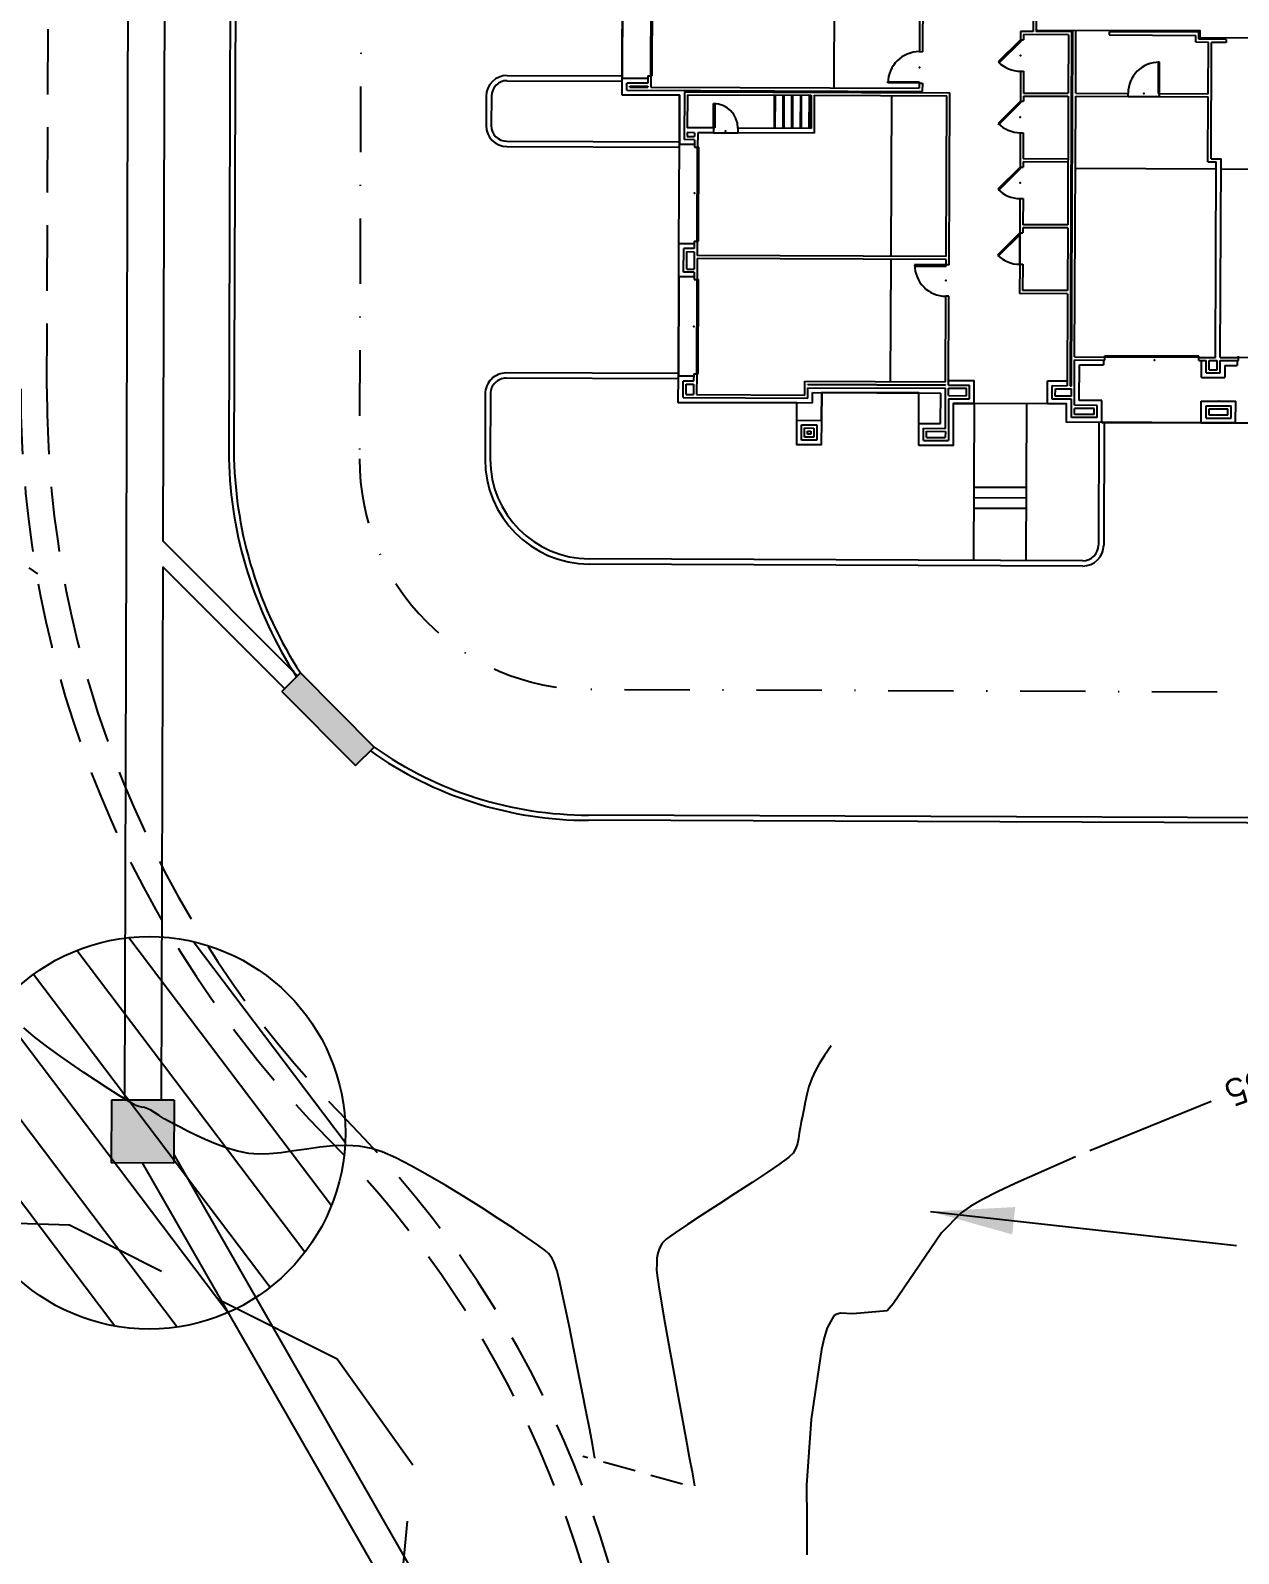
# Model space of a CAD drawing. Header units: feet. Extents: x 26064 to 27719, y 16802 to 28989.
# Drawn here: x 27101 to 27216.4, y 16940 to 17085.6 of the extents above; entities that cross this region are included whole.
import ezdxf

# ---------------------------------------------------------------- set-up
doc = ezdxf.new("R2010")
doc.units = ezdxf.units.FT
doc.header["$LTSCALE"] = 50
doc.header["$MEASUREMENT"] = 0
doc.header["$PDSIZE"] = -0.5
for name, pattern in [('CENTERPL', [0.25, 0.125, -0.0625, 0, -0.0625]), ('HIDDEN', [0.375, 0.25, -0.125]), ('HIDDEN2', [0.1875, 0.125, -0.0625]), ('HIDN25', [0.0938, 0.0625, -0.0313])]:
    doc.linetypes.add(name, pattern=pattern)
for name, color, linetype in [('BUILDING-INTERIOR', 251, 'Continuous'), ('BUILDINGS', 5, 'Continuous'), ('CL-ROADS', 9, 'CENTERPL'), ('CONT-MJR', 160, 'HIDDEN'), ('CONT-MNR', 55, 'HIDN25'), ('CURB-B', 4, 'Continuous'), ('CURB-F', 32, 'Continuous'), ('DEMO-STORM SEWER', 13, 'HIDDEN2'), ('INLET PROTECTION', 1, 'HIDDEN'), ('INLET-HATCH', 9, 'Continuous'), ('INLETS-PRIVATE', 6, 'Continuous'), ('SD-OUTER', 6, 'Continuous'), ('SD-OUTER-PRIVATE', 6, 'Continuous'), ('SD-STRUCTURE', 6, 'Continuous'), ('SIDEWALK', 9, 'Continuous'), ('STEPS', 7, 'Continuous')]:
    doc.layers.add(name, color=color, linetype=linetype)
doc.styles.add('l60', font='simplex', dxfattribs={"height": 2.4})
doc.styles.add('ls80', font='simplex', dxfattribs={"oblique": 15, "height": 4})
doc.dimstyles.new('dim', dxfattribs={"dimtxt": 0.18, "dimasz": 0.16, "dimexe": 0.0625, "dimexo": 0.0625, "dimgap": 0.03, "dimtad": 3, "dimdec": 4, "dimzin": 0, "dimdsep": 46, "dimtxsty": 'ls80', "dimcen": 0.09, "dimclrd": 256, "dimclre": 256, "dimclrt": 256, "dimaunit": 1, "dimadec": 4, "dimazin": 0, "dimtfac": 1, "dimtdec": 4, "dimtofl": 0, "dimtmove": 2, "dimatfit": 3, "dimfxl": 0, "dimtolj": 1, "dimtzin": 0, "dimlwd": -1, "dimlwe": -1, "dimarcsym": 0})

msp = doc.modelspace()

# ---------------------------------------------------------------- hatches: boundary and pattern name
at = {"layer": 'INLET PROTECTION', "linetype": 'Continuous'}
h = msp.add_hatch(dxfattribs=at)
h.set_pattern_fill('ANSI31', scale=37.499998, angle=262.0889784, style=0)
h.set_pattern_definition([(307.088978, (51223.2837, -6284.492), (3.7392183, 2.82681806), [])])
edge = h.paths.add_edge_path()
edge.add_arc((27112.29541, 16980.23397), 18.75, 0, 360)

# ---------------------------------------------------------------- linework, layer by layer
at = {"layer": 'BUILDING-INTERIOR', "color": 7, "ltscale": 12}
for p, q in [((27196.8465, 17100.71329), (27196.78516, 17085.46921)), ((27197.13805, 17100.71212), (27197.07671, 17085.46804)), ((27186.23275, 17092.17588), (27186.19805, 17083.55423)), ((27177.77384, 17091.25194), (27177.72892, 17080.08961)), ((27185.93734, 17091.21909), (27185.9065, 17083.5554)), ((27157.52835, 17090.50037), (27157.49014, 17081.00406)), ((27160.24008, 17081.24291), (27160.27627, 17090.23942)), ((27160.36503, 17081.24241), (27160.40123, 17090.23892)), ((27195.57729, 17085.47407), (27195.57411, 17084.68273)), ((27196.78516, 17085.46921), (27195.57729, 17085.47407)), ((27195.86767, 17085.18135), (27195.86566, 17084.68155)), ((27200.15767, 17085.16408), (27195.86767, 17085.18135)), ((27200.4504, 17085.45446), (27197.07671, 17085.46804)), ((27200.15767, 17085.16408), (27200.13522, 17079.58293)), ((27200.4504, 17085.45446), (27200.31431, 17051.63427)), ((27200.43926, 17051.63376), (27200.57586, 17085.57891)), ((27200.84327, 17079.58008), (27200.86741, 17085.57774)), ((27204.03234, 17085.44005), (27204.03117, 17085.14849)), ((27204.03117, 17085.14849), (27212.31963, 17085.11514)), ((27212.61235, 17085.40552), (27204.03234, 17085.44005)), ((27212.31694, 17084.44873), (27212.31963, 17085.11514)), ((27212.60967, 17084.73911), (27212.61235, 17085.40552)), ((27185.9065, 17083.5554), (27186.19805, 17083.55423)), ((27195.57411, 17084.68273), (27193.44508, 17082.57076)), ((27193.53308, 17082.48205), (27195.66211, 17084.59402)), ((27195.57411, 17084.68273), (27195.86566, 17084.68155)), ((27195.66211, 17084.59402), (27195.57411, 17084.68273)), ((27213.52479, 17084.44387), (27212.31694, 17084.44873)), ((27215.23365, 17084.72855), (27212.60967, 17084.73911)), ((27213.50501, 17079.52913), (27213.52479, 17084.44387)), ((27213.77159, 17073.32204), (27213.81634, 17084.4427)), ((27215.23248, 17084.437), (27213.81634, 17084.4427)), ((27215.23365, 17084.72855), (27215.23248, 17084.437)), ((27193.44508, 17082.57076), (27193.53308, 17082.48205)), ((27208.72728, 17082.54724), (27208.71522, 17079.54841)), ((27208.85223, 17082.54674), (27208.72728, 17082.54724)), ((27208.84017, 17079.5479), (27208.85223, 17082.54674)), ((27157.48377, 17079.42135), (27157.49013, 17081.00406)), ((27159.94751, 17080.99417), (27157.49013, 17081.00406)), ((27157.94376, 17079.87766), (27157.94645, 17080.54406)), ((27159.94567, 17080.53601), (27157.94645, 17080.54406)), ((27159.94852, 17081.24409), (27159.94567, 17080.53601)), ((27159.94852, 17081.24409), (27160.24008, 17081.24291)), ((27160.24008, 17081.24291), (27160.23572, 17080.16)), ((27160.24008, 17081.24291), (27160.36503, 17081.24241)), ((27182.8956, 17080.56863), (27182.8961, 17080.69358)), ((27185.89443, 17080.55656), (27182.8956, 17080.56863)), ((27182.8961, 17080.69358), (27185.89494, 17080.68151)), ((27185.89443, 17080.55656), (27185.89242, 17080.05676)), ((27185.89494, 17080.68151), (27185.89443, 17080.55656)), ((27185.89443, 17080.55656), (27186.18599, 17080.55539)), ((27186.18599, 17080.55539), (27186.1828, 17079.76403)), ((27195.56204, 17081.68389), (27195.55047, 17078.81001)), ((27195.56204, 17081.68389), (27195.85359, 17081.68272)), ((27195.85359, 17081.68272), (27195.84521, 17079.60019)), ((27157.48377, 17079.42135), (27162.98163, 17079.39923)), ((27157.94376, 17079.87766), (27186.1828, 17079.76403)), ((27158.23649, 17080.16804), (27158.23683, 17080.25133)), ((27158.23649, 17080.16804), (27159.94416, 17080.16117)), ((27158.23683, 17080.25133), (27159.9445, 17080.24446)), ((27159.9445, 17080.24446), (27159.94416, 17080.16117)), ((27160.23572, 17080.16), (27185.89242, 17080.05676)), ((27162.98163, 17079.39923), (27162.96269, 17074.69272)), ((27163.44113, 17079.73059), (27163.42269, 17075.14903)), ((27163.44113, 17079.73059), (27188.80628, 17079.62852)), ((27163.73151, 17079.43786), (27163.71877, 17076.27242)), ((27163.73151, 17079.43786), (27175.56025, 17079.39026)), ((27172.04887, 17076.2389), (27172.06161, 17079.40434)), ((27172.88188, 17076.23555), (27172.89462, 17079.40099)), ((27173.71489, 17076.2322), (27173.72763, 17079.39763)), ((27174.5479, 17076.22884), (27174.56064, 17079.39428)), ((27175.38091, 17076.22549), (27175.39365, 17079.39093)), ((27175.56025, 17079.39026), (27175.54751, 17076.22482)), ((27175.85181, 17079.38909), (27175.83723, 17075.76549)), ((27175.85181, 17079.38909), (27188.51356, 17079.33814)), ((27183.22394, 17079.35943), (27183.16209, 17063.99039)), ((27188.45171, 17063.9691), (27188.51356, 17079.33814)), ((27188.74008, 17063.17657), (27188.80628, 17079.62852)), ((27195.84404, 17079.30864), (27195.84203, 17078.80883)), ((27195.84404, 17079.30864), (27200.13404, 17079.29138)), ((27195.84521, 17079.60019), (27200.13522, 17079.58293)), ((27200.13404, 17079.29138), (27200.0846, 17067.00448)), ((27200.74187, 17054.38153), (27200.8421, 17079.28853)), ((27200.8421, 17079.28853), (27205.84016, 17079.26842)), ((27200.84327, 17079.58008), (27205.84133, 17079.55997)), ((27205.84016, 17079.26842), (27205.84133, 17079.55997)), ((27205.84016, 17079.26842), (27208.83899, 17079.25635)), ((27208.71522, 17079.54841), (27208.84017, 17079.5479)), ((27208.83899, 17079.25635), (27208.84017, 17079.5479)), ((27208.83899, 17079.25635), (27213.50384, 17079.23758)), ((27208.84017, 17079.5479), (27213.50501, 17079.52913)), ((27213.47886, 17073.03166), (27213.50384, 17079.23758)), ((27166.2178, 17076.26236), (27166.22719, 17078.59479)), ((27166.22719, 17078.59479), (27166.35214, 17078.59429)), ((27166.35214, 17078.59429), (27166.34275, 17076.26186)), ((27195.55047, 17078.81001), (27193.42144, 17076.69804)), ((27193.50944, 17076.60933), (27195.63847, 17078.7213)), ((27195.55047, 17078.81001), (27195.84203, 17078.80883)), ((27195.63847, 17078.7213), (27195.55047, 17078.81001)), ((27166.2178, 17076.26236), (27163.71877, 17076.27242)), ((27166.2178, 17076.26236), (27166.21596, 17075.80421)), ((27166.34275, 17076.26186), (27166.2178, 17076.26236)), ((27168.55023, 17076.25298), (27168.54839, 17075.79482)), ((27175.54751, 17076.22482), (27168.55023, 17076.25298)), ((27193.42144, 17076.69804), (27193.50944, 17076.60933)), ((27164.4223, 17075.14501), (27163.42269, 17075.14903)), ((27163.71693, 17075.81427), (27163.71542, 17075.43941)), ((27163.71542, 17075.43941), (27164.42347, 17075.43656)), ((27164.42498, 17075.81142), (27163.71693, 17075.81427)), ((27164.4223, 17075.14501), (27164.41945, 17074.43695)), ((27164.42498, 17075.81142), (27164.42347, 17075.43656)), ((27164.71654, 17075.81024), (27164.71101, 17074.43578)), ((27166.21596, 17075.80421), (27164.71654, 17075.81024)), ((27166.21596, 17075.80421), (27168.54839, 17075.79482)), ((27175.83723, 17075.76549), (27168.54839, 17075.79482)), ((27195.53841, 17075.81117), (27195.52517, 17072.52078)), ((27195.53841, 17075.81117), (27195.82996, 17075.81)), ((27195.82996, 17075.81), (27195.8199, 17073.31097)), ((27162.92448, 17065.19641), (27162.96269, 17074.69272)), ((27164.42046, 17074.68685), (27162.96269, 17074.69272)), ((27164.41945, 17074.43695), (27164.71101, 17074.43578)), ((27164.67481, 17065.43927), (27164.71101, 17074.43578)), ((27164.71101, 17074.43578), (27164.83596, 17074.43527)), ((27164.79976, 17065.43877), (27164.83596, 17074.43527)), ((27200.10991, 17073.2937), (27195.8199, 17073.31097)), ((27213.77159, 17073.32204), (27214.72955, 17073.31818)), ((27214.65313, 17054.32555), (27214.72955, 17073.31818)), ((27195.52517, 17072.52078), (27193.39614, 17070.40882)), ((27193.48414, 17070.32011), (27195.61317, 17072.43207)), ((27195.52517, 17072.52078), (27195.81672, 17072.51961)), ((27195.61317, 17072.43207), (27195.52517, 17072.52078)), ((27195.81873, 17073.01941), (27195.81672, 17072.51961)), ((27200.10873, 17073.00215), (27195.81873, 17073.01941)), ((27214.26737, 17072.32042), (27200.81428, 17072.37455)), ((27213.47886, 17073.03166), (27214.27022, 17073.02847)), ((27214.19497, 17054.3274), (27214.27022, 17073.02847)), ((27227.22067, 17072.26829), (27214.72553, 17072.31857)), ((27193.39614, 17070.40882), (27193.48414, 17070.32011)), ((27195.5131, 17069.52195), (27195.49986, 17066.23155)), ((27195.5131, 17069.52195), (27195.80465, 17069.52077)), ((27195.80465, 17069.52077), (27195.7946, 17067.02174)), ((27195.49986, 17066.23155), (27193.37083, 17064.11959)), ((27193.45883, 17064.03088), (27195.58786, 17066.14284)), ((27195.48779, 17063.23272), (27195.49986, 17066.23155)), ((27195.49986, 17066.23155), (27195.48779, 17063.23272)), ((27195.49986, 17066.23155), (27195.79141, 17066.23038)), ((27195.58786, 17066.14284), (27195.49986, 17066.23155)), ((27195.79342, 17066.73019), (27195.79141, 17066.23038)), ((27200.08343, 17066.71292), (27195.79342, 17066.73019)), ((27200.0846, 17067.00448), (27195.7946, 17067.02174)), ((27200.08343, 17066.71292), (27200.05929, 17060.71525)), ((27162.91174, 17062.03097), (27162.92448, 17065.19641)), ((27164.38225, 17065.19054), (27162.92448, 17065.19641)), ((27163.37174, 17062.48728), (27163.38079, 17064.73641)), ((27164.3804, 17064.73238), (27163.38079, 17064.73641)), ((27164.38325, 17065.44044), (27164.3804, 17064.73238)), ((27164.38325, 17065.44044), (27164.67481, 17065.43927)), ((27164.67481, 17065.43927), (27164.66928, 17064.0648)), ((27164.67481, 17065.43927), (27164.79976, 17065.43877)), ((27163.66447, 17062.77766), (27163.67117, 17064.44368)), ((27163.67117, 17064.44368), (27164.37923, 17064.44083)), ((27164.37923, 17064.44083), (27164.37253, 17062.77481)), ((27164.6681, 17063.77325), (27164.66006, 17061.77403)), ((27188.45054, 17063.67755), (27164.6681, 17063.77325)), ((27188.45171, 17063.9691), (27164.66928, 17064.0648)), ((27183.16092, 17063.69883), (27183.11399, 17052.03669)), ((27185.44969, 17063.18981), (27185.44919, 17063.06486)), ((27185.44919, 17063.06486), (27188.44803, 17063.05279)), ((27188.44853, 17063.17774), (27185.44969, 17063.18981)), ((27188.44803, 17063.05279), (27188.44853, 17063.17774)), ((27188.44853, 17063.17774), (27188.45054, 17063.67755)), ((27188.74008, 17063.17657), (27188.44853, 17063.17774)), ((27193.37083, 17064.11959), (27193.45883, 17064.03088)), ((27195.48779, 17063.23272), (27195.47656, 17060.44214)), ((27195.48779, 17063.23272), (27195.77935, 17063.23155)), ((27195.77935, 17063.23155), (27195.76929, 17060.73252)), ((27162.91174, 17062.03097), (27162.87353, 17052.53466)), ((27164.36951, 17062.0251), (27162.91174, 17062.03097)), ((27164.37135, 17062.48326), (27163.37174, 17062.48728)), ((27163.66447, 17062.77766), (27164.37253, 17062.77481)), ((27164.37135, 17062.48326), (27164.3685, 17061.7752)), ((27164.3685, 17061.7752), (27164.66006, 17061.77403)), ((27164.62386, 17052.77752), (27164.66006, 17061.77403)), ((27164.66006, 17061.77403), (27164.78501, 17061.77352)), ((27164.74881, 17052.77702), (27164.78501, 17061.77352)), ((27188.40361, 17052.01541), (27188.43646, 17060.17891)), ((27188.72801, 17060.17773), (27188.43646, 17060.17891)), ((27188.69382, 17051.68104), (27188.72801, 17060.17773)), ((27200.05812, 17060.4237), (27195.47656, 17060.44214)), ((27200.05929, 17060.71525), (27195.76929, 17060.73252)), ((27200.05812, 17060.4237), (27200.02276, 17051.63544)), ((27200.74187, 17054.38153), (27203.61576, 17054.36997)), ((27203.61458, 17054.07841), (27203.61576, 17054.36997)), ((27203.61576, 17054.36997), (27203.61626, 17054.49492)), ((27212.61227, 17054.33377), (27203.61576, 17054.36997)), ((27212.61277, 17054.45872), (27203.61626, 17054.49492)), ((27212.61109, 17054.04221), (27212.61227, 17054.33377)), ((27212.61227, 17054.33377), (27212.61277, 17054.45872)), ((27212.61227, 17054.33377), (27214.19497, 17054.3274)), ((27216.40245, 17054.31851), (27216.40295, 17054.44347)), ((27200.72327, 17049.75832), (27200.7407, 17054.08998)), ((27200.7407, 17054.08998), (27203.61458, 17054.07841)), ((27201.18327, 17050.21463), (27201.19702, 17053.62998)), ((27201.19702, 17053.62998), (27203.48779, 17053.62076)), ((27203.48963, 17054.07892), (27203.48779, 17053.62076)), ((27212.61109, 17054.04221), (27213.31915, 17054.03936)), ((27212.85446, 17052.41683), (27212.861, 17054.04121)), ((27213.31446, 17052.87314), (27213.31915, 17054.03936)), ((27213.31446, 17052.87314), (27214.64726, 17052.86777)), ((27213.60718, 17053.16352), (27213.6107, 17054.03819)), ((27213.60718, 17053.16352), (27214.35688, 17053.1605)), ((27213.6107, 17054.03819), (27214.3604, 17054.03517)), ((27214.35688, 17053.1605), (27214.3604, 17054.03517)), ((27214.64726, 17052.86777), (27214.65195, 17054.034)), ((27214.65195, 17054.034), (27216.40127, 17054.02696)), ((27214.65313, 17054.32555), (27216.40245, 17054.31851)), ((27215.10827, 17053.574), (27215.10357, 17052.40777)), ((27215.10827, 17053.574), (27216.27448, 17053.56931)), ((27216.27632, 17054.02746), (27216.27448, 17053.56931)), ((27216.40127, 17054.02696), (27216.40245, 17054.31851)), ((27225.39896, 17054.28231), (27216.40245, 17054.31851)), ((27162.86347, 17050.03562), (27162.87353, 17052.53466)), ((27164.3313, 17052.52879), (27162.87353, 17052.53466)), ((27163.32347, 17050.49194), (27163.32984, 17052.07466)), ((27164.32945, 17052.07063), (27163.32984, 17052.07466)), ((27163.6162, 17050.78232), (27163.62022, 17051.78193)), ((27163.62022, 17051.78193), (27164.32828, 17051.77908)), ((27164.32828, 17051.77908), (27164.32426, 17050.77947)), ((27164.33231, 17052.77869), (27164.32945, 17052.07063)), ((27164.33231, 17052.77869), (27164.62386, 17052.77752)), ((27164.62386, 17052.77752), (27164.61581, 17050.77829)), ((27164.62386, 17052.77752), (27164.74881, 17052.77702)), ((27174.94513, 17050.73673), (27174.9505, 17052.06954)), ((27174.9505, 17052.06954), (27188.40361, 17052.01541)), ((27175.23551, 17050.444), (27175.23954, 17051.44361)), ((27175.23954, 17051.44361), (27188.40109, 17051.39065)), ((27175.24071, 17051.73517), (27175.24088, 17051.77682)), ((27175.24071, 17051.73517), (27188.40227, 17051.68221)), ((27175.24088, 17051.77682), (27188.40244, 17051.72386)), ((27188.40227, 17051.68221), (27188.40244, 17051.72386)), ((27188.69382, 17051.68104), (27190.69305, 17051.67299)), ((27188.69566, 17052.13919), (27191.15305, 17052.1293)), ((27190.68785, 17050.38182), (27190.69305, 17051.67299)), ((27191.14416, 17049.92182), (27191.15305, 17052.1293)), ((27198.14144, 17049.89366), (27198.15033, 17052.10114)), ((27198.15033, 17052.10114), (27200.0246, 17052.0936)), ((27198.60144, 17050.34997), (27198.60664, 17051.64114)), ((27198.60664, 17051.64114), (27200.02276, 17051.63544)), ((27200.31431, 17051.63427), (27200.43926, 17051.63376)), ((27212.85446, 17052.41683), (27215.10357, 17052.40777)), ((27162.86347, 17050.03562), (27175.69183, 17049.984)), ((27163.32347, 17050.49194), (27175.23551, 17050.444)), ((27163.6162, 17050.78232), (27164.32426, 17050.77947)), ((27164.61581, 17050.77829), (27174.94513, 17050.73673)), ((27174.18578, 17048.34484), (27174.1924, 17049.99003)), ((27175.69183, 17049.984), (27175.69585, 17050.98361)), ((27175.69585, 17050.98361), (27187.9411, 17050.93433)), ((27176.55986, 17048.33529), (27176.5705, 17050.98009)), ((27185.84684, 17048.02719), (27185.85857, 17050.94272)), ((27187.92936, 17048.01881), (27187.9411, 17050.93433)), ((27188.38568, 17047.55881), (27188.40109, 17051.39065)), ((27188.68863, 17050.38986), (27188.67254, 17046.39142)), ((27188.68863, 17050.38986), (27190.68785, 17050.38182)), ((27188.6898, 17050.68142), (27188.69265, 17051.38948)), ((27188.6898, 17050.68142), (27190.39747, 17050.67454)), ((27188.69265, 17051.38948), (27190.40032, 17051.38261)), ((27190.39747, 17050.67454), (27190.40032, 17051.38261)), ((27200.43406, 17050.3426), (27198.60144, 17050.34997)), ((27198.89417, 17050.64035), (27198.89702, 17051.34841)), ((27200.43524, 17050.63415), (27198.89417, 17050.64035)), ((27198.89702, 17051.34841), (27200.43809, 17051.34221)), ((27200.42702, 17048.59328), (27200.43406, 17050.3426)), ((27200.43524, 17050.63415), (27200.43809, 17051.34221)), ((27203.3491, 17050.20592), (27201.18327, 17050.21463)), ((27203.34072, 17048.12339), (27203.3491, 17050.20592)), ((27212.83703, 17048.08517), (27212.84541, 17050.1677)), ((27212.84541, 17050.1677), (27216.13579, 17050.15446)), ((27216.12741, 17048.07193), (27216.13579, 17050.15446)), ((27189.14494, 17049.92986), (27189.12885, 17045.93142)), ((27189.14494, 17049.92986), (27191.14416, 17049.92182)), ((27198.5996, 17049.89182), (27190.68601, 17049.92367)), ((27199.97406, 17049.88629), (27198.14144, 17049.89366)), ((27199.96702, 17048.13696), (27199.97406, 17049.88629)), ((27202.8844, 17048.58339), (27200.42702, 17048.59328)), ((27200.71975, 17048.88366), (27200.7221, 17049.46677)), ((27202.59402, 17048.87611), (27200.71975, 17048.88366)), ((27202.59637, 17049.45923), (27200.7221, 17049.46677)), ((27202.8891, 17049.74961), (27200.72327, 17049.75832)), ((27202.59402, 17048.87611), (27202.59637, 17049.45923)), ((27202.8844, 17048.58339), (27202.8891, 17049.74961)), ((27213.29704, 17048.54149), (27213.30174, 17049.7077)), ((27213.29704, 17048.54149), (27215.70232, 17048.53181)), ((27213.30174, 17049.7077), (27215.70701, 17049.69802)), ((27213.58977, 17048.83187), (27213.59212, 17049.41497)), ((27215.3807, 17048.82466), (27213.58977, 17048.83187)), ((27213.59212, 17049.41497), (27215.38305, 17049.40777)), ((27215.3807, 17048.82466), (27215.38305, 17049.40777)), ((27215.70232, 17048.53181), (27215.70701, 17049.69802)), ((27174.19714, 17045.99151), (27174.20653, 17048.32394)), ((27174.20653, 17048.32394), (27176.53895, 17048.31455)), ((27174.63623, 17046.42708), (27174.6421, 17047.88485)), ((27174.6421, 17047.88485), (27176.09986, 17047.87898)), ((27174.92896, 17046.71746), (27174.93248, 17047.59212)), ((27174.93248, 17047.59212), (27175.80714, 17047.5886)), ((27175.22168, 17047.00784), (27175.22286, 17047.29939)), ((27175.22286, 17047.29939), (27175.51441, 17047.29822)), ((27175.51441, 17047.29822), (27175.51324, 17047.00667)), ((27175.80714, 17047.5886), (27175.80362, 17046.71394)), ((27176.09986, 17047.87898), (27176.094, 17046.42121)), ((27176.53895, 17048.31455), (27176.52957, 17045.98212)), ((27185.83846, 17045.94466), (27185.84684, 17048.02719)), ((27185.84684, 17048.02719), (27187.92936, 17048.01881)), ((27186.29846, 17046.40098), (27186.30315, 17047.56719)), ((27186.30315, 17047.56719), (27188.38568, 17047.55881)), ((27186.59118, 17046.69136), (27186.59353, 17047.27446)), ((27186.59353, 17047.27446), (27188.3845, 17047.26726)), ((27188.3845, 17047.26726), (27188.38216, 17046.68415)), ((27203.34072, 17048.12339), (27199.96702, 17048.13696)), ((27203.34072, 17048.12339), (27212.83703, 17048.08517)), ((27212.83703, 17048.08517), (27216.12741, 17048.07193)), ((27216.12741, 17048.07193), (27225.19677, 17048.03544)), ((27176.52957, 17045.98212), (27174.19714, 17045.99151)), ((27176.094, 17046.42121), (27174.63623, 17046.42708)), ((27175.80362, 17046.71394), (27174.92896, 17046.71746)), ((27175.51324, 17047.00667), (27175.22168, 17047.00784)), ((27185.83846, 17045.94466), (27189.12885, 17045.93142)), ((27186.29846, 17046.40098), (27188.67254, 17046.39142)), ((27186.59118, 17046.69136), (27188.38216, 17046.68415))]:
    msp.add_line(p, q, dxfattribs=at)
at = {"layer": 'BUILDING-INTERIOR', "color": 7, "ltscale": 6}
for p, q in [((27160.36503, 17081.24241), (27160.40123, 17090.23892)), ((27160.36503, 17081.24241), (27160.36503, 17081.24241)), ((27164.79976, 17065.43877), (27164.83596, 17074.43527)), ((27164.83596, 17074.43527), (27164.83596, 17074.43527)), ((27164.79976, 17065.43877), (27164.79976, 17065.43877)), ((27164.74881, 17052.77702), (27164.78501, 17061.77352)), ((27164.78501, 17061.77352), (27164.78501, 17061.77352)), ((27203.61626, 17054.49492), (27203.61626, 17054.49492)), ((27212.61277, 17054.45872), (27203.61626, 17054.49492)), ((27212.61277, 17054.45872), (27212.61277, 17054.45872)), ((27164.74881, 17052.77702), (27164.74881, 17052.77702))]:
    msp.add_line(p, q, dxfattribs=at)
at = {"layer": 'BUILDING-INTERIOR', "color": 7, "ltscale": 4}
for p, q in [((27172.13217, 17076.23856), (27172.14491, 17079.404)), ((27172.96518, 17076.23521), (27172.97792, 17079.40065)), ((27173.79819, 17076.23186), (27173.81093, 17079.3973)), ((27174.6312, 17076.22851), (27174.64394, 17079.39395)), ((27175.46421, 17076.22516), (27175.47695, 17079.39059))]:
    msp.add_line(p, q, dxfattribs=at)
at = {"layer": 'BUILDING-INTERIOR', "color": 7, "ltscale": 12}
msp.add_lwpolyline([(27282.9633, 17096.28495), (27282.91889, 17085.24758), (27222.73392, 17085.48974), (27222.73124, 17084.82334), (27212.73513, 17084.86356), (27212.73781, 17085.52997), (27197.20216, 17085.59249)], dxfattribs=at)
for centre, radius, start, end in [((27185.89443, 17080.55656), 2.99886, 89.7694454, 179.7694454), ((27195.57411, 17084.68273), 2.99886, 224.7694454, 269.7694354), ((27208.84017, 17079.5479), 2.99886, 89.7694454, 179.7694454), ((27166.2178, 17076.26236), 2.33245, 359.7694454, 89.7694454), ((27195.55047, 17078.81001), 2.99886, 224.7694454, 269.7694354), ((27195.52517, 17072.52078), 2.99886, 224.7694454, 269.7694454), ((27188.44853, 17063.17774), 2.99886, 179.7694454, 269.7694154), ((27195.49986, 17066.23155), 2.99886, 224.7694454, 269.7694354)]:
    msp.add_arc(centre, radius, start, end, dxfattribs=at)
for p in [(27185.90047, 17082.05598, 1), (27195.56807, 17083.18331, 1), (27207.34075, 17079.55394, 1), (27195.54444, 17077.31059, 1), (27167.38284, 17075.96612, 1), (27195.51913, 17071.02136, 1), (27164.40169, 17070.022, 1), (27195.49383, 17064.73214, 1), (27188.44249, 17061.67832, 1), (27164.3504, 17057.27695, 1), (27208.36274, 17054.05931, 1), (27214.52182, 17050.16095, 1), (27208.08887, 17048.10428, 1), (27214.51345, 17048.07843, 1)]:
    msp.add_point(p, dxfattribs=at)
at = {"layer": 'BUILDINGS', "color": 7, "flags": 128}
msp.add_lwpolyline([(27225.62372, 17048.03372), (27216.12741, 17048.07193), (27216.12741, 17048.07193), (27216.12741, 17048.07193), (27216.12741, 17048.07193), (27216.12741, 17048.07193), (27212.83703, 17048.08517), (27212.83703, 17048.08517), (27203.31834, 17048.13709), (27203.31834, 17048.13709), (27203.31834, 17048.13709), (27203.31834, 17048.13709), (27203.31834, 17048.13709), (27203.34072, 17048.12339), (27199.96702, 17048.13696), (27199.97406, 17049.88629), (27198.14144, 17049.89366), (27191.14416, 17049.92182), (27189.14494, 17049.92986), (27189.12885, 17045.93142), (27185.83846, 17045.94466), (27185.84684, 17048.02719), (27185.85857, 17050.94272), (27176.5705, 17050.98009), (27176.53895, 17048.31455), (27176.52957, 17045.98212), (27174.19714, 17045.99151), (27174.18578, 17048.34484), (27174.1924, 17049.99003), (27162.86347, 17050.03562), (27162.87353, 17052.53466), (27162.87353, 17052.53466), (27162.91174, 17062.03097), (27162.91174, 17062.03097), (27162.92448, 17065.19641), (27162.92448, 17065.19641), (27162.96269, 17074.69272), (27162.96269, 17074.69272), (27162.98163, 17079.39923), (27157.48377, 17079.42135), (27157.49013, 17081.00406), (27157.52835, 17090.50037)], dxfattribs=at)
at = {"layer": 'CL-ROADS', "color": 7}
for p, q in [((27132.75853, 17168.41532), (27132.39732, 17044.65475)), ((27289.97111, 17022.05578), (27154.31048, 17022.59071))]:
    msp.add_line(p, q, dxfattribs=at)
msp.add_arc((27154.39723, 17044.59054), 22, 179.8327778, 269.7740757, dxfattribs=at)
at = {"layer": 'CONT-MJR', "color": 7}
for p, q in [((27213.77548, 16983.22538, 635), (27200.81616, 16977.93792, 635)), ((27200.81616, 16977.93792, 635), (27195.04268, 16975.40348, 635)), ((27193.37782, 16974.60819, 635), (27191.92848, 16973.86491, 635)), ((27195.04268, 16975.40348, 635), (27193.37782, 16974.60819, 635)), ((27190.74609, 16973.18999, 635), (27189.88207, 16972.5998, 635)), ((27191.92848, 16973.86491, 635), (27190.74609, 16973.18999, 635)), ((27104.68534, 16971.39426, 635), (27096.06701, 16971.67204, 635)), ((27130.26219, 16958.61673, 635), (27104.68534, 16971.39426, 635)), ((27189.88207, 16972.5998, 635), (27188.00992, 16970.68418, 635)), ((27188.00992, 16970.68418, 635), (27183.40046, 16963.89259, 635)), ((27177.71207, 16962.7298, 635), (27177.0859, 16961.58321, 635)), ((27178.01833, 16962.9161, 635), (27177.71207, 16962.7298, 635)), ((27178.35942, 16963.01007, 635), (27178.01833, 16962.9161, 635)), ((27179.53677, 16962.92111, 635), (27178.35942, 16963.01007, 635)), ((27182.83909, 16963.21834, 635), (27179.53677, 16962.92111, 635)), ((27183.40046, 16963.89259, 635), (27182.83909, 16963.21834, 635)), ((27177.0859, 16961.58321, 635), (27176.80503, 16960.64051, 635)), ((27176.80503, 16960.64051, 635), (27176.54524, 16959.51644, 635)), ((27137.49397, 16948.46805, 635), (27130.26219, 16958.61673, 635)), ((27176.54524, 16959.51644, 635), (27175.55177, 16952.87965, 635)), ((27175.55177, 16952.87965, 635), (27175.12786, 16946.55658, 635)), ((27135.82589, 16930.69064, 635), (27137.49397, 16948.46805, 635)), ((27175.12786, 16946.55658, 635), (27175.13829, 16943.2742, 635)), ((27175.13829, 16943.2742, 635), (27175.15207, 16941.8348, 635)), ((27175.15207, 16941.8348, 635), (27175.14591, 16940.48375, 635)), ((27175.14591, 16940.48375, 635), (27175.14859, 16939.89375, 635))]:
    msp.add_line(p, q, dxfattribs=at)
at = {"layer": 'CONT-MNR', "color": 7, "extrusion": (-0.565551, -0.824713, 0)}
msp.add_line((27101.65309, 17033.64242, 633), (27100.81595, 17034.21649, 633), dxfattribs=at)
at = {"layer": 'CONT-MNR', "color": 7, "extrusion": (-0.645653, -0.763631, 0)}
msp.add_line((27101.25723, 16989.47362, 634), (27100.31484, 16990.27041, 634), dxfattribs=at)
at = {"layer": 'CONT-MNR', "color": 7}
for p, q in [((27102.35083, 16988.62241, 634), (27101.25723, 16989.47362, 634)), ((27176.82993, 16987.60836, 634), (27176.323, 16986.81586, 634)), ((27106.05467, 16986.00586, 634), (27104.79797, 16986.86218, 634)), ((27107.2689, 16985.20055, 634), (27106.05467, 16986.00586, 634)), ((27175.34864, 16984.65691, 634), (27175.14552, 16983.89544, 634)), ((27175.61578, 16985.42788, 634), (27175.34864, 16984.65691, 634)), ((27110.17252, 16983.35421, 634), (27109.37624, 16983.84837, 634)), ((27112.16817, 16982.54152, 634), (27111.86212, 16982.64171, 634)), ((27112.80403, 16982.17392, 634), (27112.43998, 16982.39872, 634)), ((27113.24171, 16981.89369, 634), (27112.80403, 16982.17392, 634)), ((27174.74107, 16981.83653, 634), (27174.61484, 16981.28152, 634)), ((27174.85965, 16982.46841, 634), (27174.74107, 16981.83653, 634)), ((27114.81029, 16980.98607, 634), (27114.26346, 16981.2732, 634)), ((27115.30841, 16980.73592, 634), (27114.81029, 16980.98607, 634)), ((27116.74923, 16980.01703, 634), (27115.96265, 16980.4035, 634)), ((27117.64436, 16979.60473, 634), (27116.74923, 16980.01703, 634)), ((27127.35044, 16978.68714, 634), (27126.11463, 16978.50339, 634)), ((27128.6136, 16978.85645, 634), (27127.35044, 16978.68714, 634)), ((27131.14399, 16979.02418, 634), (27129.88462, 16978.97942, 634)), ((27134.57581, 16978.40426, 634), (27133.54984, 16978.75152, 634)), ((27174.10989, 16978.75881, 634), (27173.84484, 16978.29152, 634)), ((27174.2684, 16979.22237, 634), (27174.10989, 16978.75881, 634)), ((27174.35927, 16979.69432, 634), (27174.2684, 16979.22237, 634)), ((27173.41579, 16977.89618, 634), (27172.55456, 16977.26223, 634)), ((27138.93976, 16976.19311, 634), (27137.32692, 16977.08373, 634)), ((27140.63593, 16975.20403, 634), (27138.93976, 16976.19311, 634)), ((27171.35787, 16976.44348, 634), (27169.92248, 16975.49375, 634)), ((27142.35927, 16974.15781, 634), (27140.63593, 16975.20403, 634)), ((27165.15159, 16972.3968, 634), (27163.72887, 16971.46127, 634)), ((27149.41843, 16969.51622, 634), (27148.40143, 16970.22818, 634)), ((27150.7717, 16968.29871, 634), (27150.46714, 16968.70614, 634)), ((27160.90463, 16968.74878, 634), (27160.82683, 16968.25735, 634)), ((27161.05887, 16969.2231, 634), (27160.90463, 16968.74878, 634)), ((27161.31791, 16969.69844, 634), (27161.05887, 16969.2231, 634)), ((27150.9829, 16967.89154, 634), (27150.7717, 16968.29871, 634)), ((27151.13736, 16967.46631, 634), (27150.9829, 16967.89154, 634)), ((27151.55103, 16965.96086, 634), (27151.42253, 16966.48844, 634)), ((27151.7796, 16964.90792, 634), (27151.55103, 16965.96086, 634)), ((27152.08698, 16963.4372, 634), (27151.7796, 16964.90792, 634)), ((27161.26637, 16963.96736, 634), (27161.59171, 16962.07928, 634)), ((27161.59171, 16962.07928, 634), (27161.96717, 16959.94879, 634)), ((27153.26917, 16957.59408, 634), (27152.85304, 16959.6727, 634)), ((27153.67901, 16955.52797, 634), (27153.26917, 16957.59408, 634)), ((27154.06127, 16953.58195, 634), (27153.67901, 16955.52797, 634)), ((27154.39468, 16951.8636, 634), (27154.06127, 16953.58195, 634)), ((27163.57808, 16951.05542, 634), (27163.91003, 16949.25242, 634)), ((27154.80382, 16949.68764, 634), (27154.65798, 16950.48048, 634)), ((27163.25725, 16946.66062, 634), (27153.72402, 16949.31645, 634)), ((27164.17446, 16947.82282, 634), (27164.35176, 16946.86928, 634)), ((27164.35176, 16946.86928, 634), (27164.42232, 16946.49441, 634))]:
    msp.add_line(p, q, dxfattribs=at)
at = {"layer": 'CONT-MNR', "color": 7, "extrusion": (-0.592201, -0.80579, 0)}
msp.add_line((27103.54722, 16987.74314, 634), (27102.35083, 16988.62241, 634), dxfattribs=at)
at = {"layer": 'CONT-MNR', "color": 7, "extrusion": (-0.575846, -0.817558, 0)}
msp.add_line((27104.79797, 16986.86218, 634), (27103.54722, 16987.74314, 634), dxfattribs=at)
at = {"layer": 'CONT-MNR', "color": 7, "extrusion": (0.823758, -0.566941, 0)}
msp.add_line((27177.46591, 16988.53244, 634), (27176.82993, 16987.60836, 634), dxfattribs=at)
at = {"layer": 'CONT-MNR', "color": 7, "extrusion": (0.909489, -0.415728, 0)}
msp.add_line((27175.96484, 16986.19152, 634), (27175.61578, 16985.42788, 634), dxfattribs=at)
at = {"layer": 'CONT-MNR', "color": 7, "extrusion": (0.867407, -0.4976, 0)}
msp.add_line((27176.323, 16986.81586, 634), (27175.96484, 16986.19152, 634), dxfattribs=at)
at = {"layer": 'CONT-MNR', "color": 7, "extrusion": (-0.543824, -0.8392, 0)}
msp.add_line((27108.39223, 16984.4726, 634), (27107.2689, 16985.20055, 634), dxfattribs=at)
at = {"layer": 'CONT-MNR', "color": 7, "extrusion": (-0.535679, -0.844422, 0)}
msp.add_line((27109.37624, 16983.84837, 634), (27108.39223, 16984.4726, 634), dxfattribs=at)
at = {"layer": 'CONT-MNR', "color": 7, "extrusion": (0.516367, 0.856368, 0)}
msp.add_line((27110.73263, 16983.01648, 634), (27110.17252, 16983.35421, 634), dxfattribs=at)
at = {"layer": 'CONT-MNR', "color": 7, "extrusion": (-0.490178, -0.871622, 0)}
msp.add_line((27111.00817, 16982.86152, 634), (27110.73263, 16983.01648, 634), dxfattribs=at)
at = {"layer": 'CONT-MNR', "color": 7, "extrusion": (0.9831, -0.183068, 0)}
msp.add_line((27174.98849, 16983.16033, 634), (27174.85965, 16982.46841, 634), dxfattribs=at)
at = {"layer": 'CONT-MNR', "color": 7, "extrusion": (0.977938, -0.208896, 0)}
msp.add_line((27175.14552, 16983.89544, 634), (27174.98849, 16983.16033, 634), dxfattribs=at)
at = {"layer": 'CONT-MNR', "color": 7, "extrusion": (0.339696, 0.940535, 0)}
msp.add_line((27111.30884, 16982.75293, 634), (27111.00817, 16982.86152, 634), dxfattribs=at)
at = {"layer": 'CONT-MNR', "color": 7, "extrusion": (-0.202476, -0.979287, 0)}
msp.add_line((27111.58458, 16982.69591, 634), (27111.30884, 16982.75293, 634), dxfattribs=at)
at = {"layer": 'CONT-MNR', "color": 7, "extrusion": (-0.1917, -0.981454, 0)}
msp.add_line((27111.86212, 16982.64171, 634), (27111.58458, 16982.69591, 634), dxfattribs=at)
at = {"layer": 'CONT-MNR', "color": 7, "extrusion": (-0.465108, -0.885254, 0)}
msp.add_line((27112.43998, 16982.39872, 634), (27112.16817, 16982.54152, 634), dxfattribs=at)
at = {"layer": 'CONT-MNR', "color": 7, "extrusion": (-0.531441, -0.847096, 0)}
msp.add_line((27113.73439, 16981.5846, 634), (27113.24171, 16981.89369, 634), dxfattribs=at)
at = {"layer": 'CONT-MNR', "color": 7, "extrusion": (0.507236, 0.861807, 0)}
msp.add_line((27114.26346, 16981.2732, 634), (27113.73439, 16981.5846, 634), dxfattribs=at)
at = {"layer": 'CONT-MNR', "color": 7, "extrusion": (-0.45298, -0.891521, 0)}
msp.add_line((27115.96265, 16980.4035, 634), (27115.30841, 16980.73592, 634), dxfattribs=at)
at = {"layer": 'CONT-MNR', "color": 7, "extrusion": (0.992141, -0.125127, 0)}
msp.add_line((27174.42138, 16980.18676, 634), (27174.35927, 16979.69432, 634), dxfattribs=at)
at = {"layer": 'CONT-MNR', "color": 7, "extrusion": (0.99067, -0.136282, 0)}
msp.add_line((27174.49361, 16980.71179, 634), (27174.42138, 16980.18676, 634), dxfattribs=at)
at = {"layer": 'CONT-MNR', "color": 7, "extrusion": (0.978101, -0.208129, 0)}
msp.add_line((27174.61484, 16981.28152, 634), (27174.49361, 16980.71179, 634), dxfattribs=at)
at = {"layer": 'CONT-MNR', "color": 7, "extrusion": (-0.385917, -0.922533, 0)}
msp.add_line((27118.62427, 16979.19481, 634), (27117.64436, 16979.60473, 634), dxfattribs=at)
at = {"layer": 'CONT-MNR', "color": 7, "extrusion": (-0.342387, -0.939559, 0)}
msp.add_line((27119.66517, 16978.81549, 634), (27118.62427, 16979.19481, 634), dxfattribs=at)
at = {"layer": 'CONT-MNR', "color": 7, "extrusion": (-0.284954, -0.958541, 0)}
msp.add_line((27120.74329, 16978.49499, 634), (27119.66517, 16978.81549, 634), dxfattribs=at)
at = {"layer": 'CONT-MNR', "color": 7, "extrusion": (0.096301, -0.995352, 0)}
msp.add_line((27129.88462, 16978.97942, 634), (27128.6136, 16978.85645, 634), dxfattribs=at)
at = {"layer": 'CONT-MNR', "color": 7, "extrusion": (-0.053122, -0.998588, 0)}
msp.add_line((27132.37223, 16978.95884, 634), (27131.14399, 16979.02418, 634), dxfattribs=at)
at = {"layer": 'CONT-MNR', "color": 7, "extrusion": (-0.173384, -0.984854, 0)}
msp.add_line((27133.54984, 16978.75152, 634), (27132.37223, 16978.95884, 634), dxfattribs=at)
at = {"layer": 'CONT-MNR', "color": 7, "extrusion": (-0.209156, -0.977882, 0)}
msp.add_line((27121.83484, 16978.26152, 634), (27120.74329, 16978.49499, 634), dxfattribs=at)
at = {"layer": 'CONT-MNR', "color": 7, "extrusion": (-0.082673, -0.996577, 0)}
msp.add_line((27122.76627, 16978.18425, 634), (27121.83484, 16978.26152, 634), dxfattribs=at)
at = {"layer": 'CONT-MNR', "color": 7, "extrusion": (0.034519, -0.999404, 0)}
msp.add_line((27123.80305, 16978.22006, 634), (27122.76627, 16978.18425, 634), dxfattribs=at)
at = {"layer": 'CONT-MNR', "color": 7, "extrusion": (0.103665, -0.994612, 0)}
msp.add_line((27124.92567, 16978.33707, 634), (27123.80305, 16978.22006, 634), dxfattribs=at)
at = {"layer": 'CONT-MNR', "color": 7, "extrusion": (0.138539, -0.990357, 0)}
msp.add_line((27126.11463, 16978.50339, 634), (27124.92567, 16978.33707, 634), dxfattribs=at)
at = {"layer": 'CONT-MNR', "color": 7, "extrusion": (-0.407224, -0.913328, 0)}
msp.add_line((27135.85356, 16977.83456, 634), (27134.57581, 16978.40426, 634), dxfattribs=at)
at = {"layer": 'CONT-MNR', "color": 7, "extrusion": (-0.454043, -0.89098, 0)}
msp.add_line((27137.32692, 16977.08373, 634), (27135.85356, 16977.83456, 634), dxfattribs=at)
at = {"layer": 'CONT-MNR', "color": 7, "extrusion": (0.564666, -0.825319, 0)}
msp.add_line((27172.55456, 16977.26223, 634), (27171.35787, 16976.44348, 634), dxfattribs=at)
at = {"layer": 'CONT-MNR', "color": 7, "extrusion": (0.677633, -0.7354, 0)}
msp.add_line((27173.84484, 16978.29152, 634), (27173.41579, 16977.89618, 634), dxfattribs=at)
at = {"layer": 'CONT-MNR', "color": 7, "extrusion": (-0.543387, 0.839482, 0)}
msp.add_line((27168.34514, 16974.46685, 634), (27166.7226, 16973.4166, 634), dxfattribs=at)
at = {"layer": 'CONT-MNR', "color": 7, "extrusion": (0.545597, -0.838048, 0)}
msp.add_line((27169.92248, 16975.49375, 634), (27168.34514, 16974.46685, 634), dxfattribs=at)
at = {"layer": 'CONT-MNR', "color": 7, "extrusion": (-0.531092, -0.847314, 0)}
msp.add_line((27144.05363, 16973.09579, 634), (27142.35927, 16974.15781, 634), dxfattribs=at)
at = {"layer": 'CONT-MNR', "color": 7, "extrusion": (-0.54149, -0.840707, 0)}
msp.add_line((27145.66288, 16972.05929, 634), (27144.05363, 16973.09579, 634), dxfattribs=at)
at = {"layer": 'CONT-MNR', "color": 7, "extrusion": (0.54448, -0.838774, 0)}
msp.add_line((27166.7226, 16973.4166, 634), (27165.15159, 16972.3968, 634), dxfattribs=at)
at = {"layer": 'CONT-MNR', "color": 7, "extrusion": (-0.551151, -0.834405, 0)}
msp.add_line((27147.13086, 16971.08964, 634), (27145.66288, 16972.05929, 634), dxfattribs=at)
at = {"layer": 'CONT-MNR', "color": 7, "extrusion": (0.560683, -0.82803, 0)}
msp.add_line((27163.72887, 16971.46127, 634), (27162.55119, 16970.66383, 634), dxfattribs=at)
at = {"layer": 'CONT-MNR', "color": 7, "extrusion": (-0.561189, -0.827688, 0)}
msp.add_line((27148.40143, 16970.22818, 634), (27147.13086, 16971.08964, 634), dxfattribs=at)
at = {"layer": 'CONT-MNR', "color": 7, "extrusion": (0.671228, -0.741251, 0)}
msp.add_line((27161.71529, 16970.05828, 634), (27161.31791, 16969.69844, 634), dxfattribs=at)
at = {"layer": 'CONT-MNR', "color": 7, "extrusion": (-0.586661, 0.809833, 0)}
msp.add_line((27162.55119, 16970.66383, 634), (27161.71529, 16970.05828, 634), dxfattribs=at)
at = {"layer": 'CONT-MNR', "color": 7, "extrusion": (0.593171, 0.805076, 0)}
msp.add_line((27150.12572, 16968.99509, 634), (27149.41843, 16969.51622, 634), dxfattribs=at)
at = {"layer": 'CONT-MNR', "color": 7, "extrusion": (-0.646015, -0.763325, 0)}
msp.add_line((27150.46714, 16968.70614, 634), (27150.12572, 16968.99509, 634), dxfattribs=at)
at = {"layer": 'CONT-MNR', "color": 7, "extrusion": (0.960164, 0.279438, 0)}
msp.add_line((27151.2717, 16967.00472, 634), (27151.13736, 16967.46631, 634), dxfattribs=at)
at = {"layer": 'CONT-MNR', "color": 7, "extrusion": (0.959873, 0.280434, 0)}
msp.add_line((27151.42253, 16966.48844, 634), (27151.2717, 16967.00472, 634), dxfattribs=at)
at = {"layer": 'CONT-MNR', "color": 7, "extrusion": (0.999852, -0.017194, 0)}
msp.add_line((27160.79712, 16967.73072, 634), (27160.78715, 16967.15075, 634), dxfattribs=at)
at = {"layer": 'CONT-MNR', "color": 7, "extrusion": (0.994513, 0.104616, 0)}
msp.add_line((27160.78715, 16967.15075, 634), (27160.84448, 16966.60573, 634), dxfattribs=at)
at = {"layer": 'CONT-MNR', "color": 7, "extrusion": (0.998413, -0.056324, 0)}
msp.add_line((27160.82683, 16968.25735, 634), (27160.79712, 16967.73072, 634), dxfattribs=at)
at = {"layer": 'CONT-MNR', "color": 7, "extrusion": (0.988673, 0.150083, 0)}
msp.add_line((27160.84448, 16966.60573, 634), (27161.01075, 16965.51039, 634), dxfattribs=at)
at = {"layer": 'CONT-MNR', "color": 7, "extrusion": (0.986555, 0.163429, 0)}
msp.add_line((27161.01075, 16965.51039, 634), (27161.26637, 16963.96736, 634), dxfattribs=at)
at = {"layer": 'CONT-MNR', "color": 7, "extrusion": (0.979648, 0.200725, 0)}
msp.add_line((27152.45189, 16961.65627, 634), (27152.08698, 16963.4372, 634), dxfattribs=at)
at = {"layer": 'CONT-MNR', "color": 7, "extrusion": (0.980156, 0.198227, 0)}
msp.add_line((27152.85304, 16959.6727, 634), (27152.45189, 16961.65627, 634), dxfattribs=at)
at = {"layer": 'CONT-MNR', "color": 7, "extrusion": (0.984385, 0.17603, 0)}
msp.add_line((27161.96717, 16959.94879, 634), (27162.37315, 16957.67852, 634), dxfattribs=at)
at = {"layer": 'CONT-MNR', "color": 7, "extrusion": (0.984068, 0.177793, 0)}
msp.add_line((27162.37315, 16957.67852, 634), (27162.79003, 16955.37111, 634), dxfattribs=at)
at = {"layer": 'CONT-MNR', "color": 7, "extrusion": (0.983827, 0.179123, 0)}
msp.add_line((27162.79003, 16955.37111, 634), (27163.19821, 16953.1292, 634), dxfattribs=at)
at = {"layer": 'CONT-MNR', "color": 7, "extrusion": (0.983634, 0.180181, 0)}
msp.add_line((27163.19821, 16953.1292, 634), (27163.57808, 16951.05542, 634), dxfattribs=at)
at = {"layer": 'CONT-MNR', "color": 7, "extrusion": (0.98236, 0.187002, 0)}
msp.add_line((27154.65798, 16950.48048, 634), (27154.39468, 16951.8636, 634), dxfattribs=at)
at = {"layer": 'CONT-MNR', "color": 7, "extrusion": (0.985591, 0.169148, 0)}
msp.add_line((27154.86827, 16949.31213, 634), (27154.80382, 16949.68764, 634), dxfattribs=at)
at = {"layer": 'CONT-MNR', "color": 7, "extrusion": (0.989952, 0.141404, 0)}
msp.add_line((27154.88728, 16949.17904, 634), (27154.86827, 16949.31213, 634), dxfattribs=at)
at = {"layer": 'CONT-MNR', "color": 7, "extrusion": (0.998032, 0.06271, 0)}
msp.add_line((27154.88909, 16949.15025, 634), (27154.88728, 16949.17904, 634), dxfattribs=at)
at = {"layer": 'CONT-MNR', "color": 7, "extrusion": (0.98332, 0.181884, 0)}
msp.add_line((27163.91003, 16949.25242, 634), (27164.17446, 16947.82282, 634), dxfattribs=at)
at = {"layer": 'CURB-B', "color": 7, "flags": 128}
for points in [[(27120.13019, 17122.81562), (27119.90214, 17044.67925)], [(27146.50763, 17080.78331), (27157.48912, 17080.75126)], [(27145.00326, 17079.2877), (27144.9951, 17076.49365)], [(27146.49072, 17074.98928), (27162.96369, 17074.9412)], [(27162.87252, 17052.28456), (27146.4167, 17052.35078)], [(27144.91067, 17050.85517), (27144.89246, 17044.61328)], [(27203.06616, 17048.1245), (27203.01495, 17036.39332)], [(27201.50893, 17034.89988), (27154.35021, 17035.08964)], [(27287.92082, 17009.56156), (27154.2884, 17010.09929)]]:
    msp.add_lwpolyline(points, dxfattribs=at)
for points in [[(27146.50763, 17080.78331, 0.414213562), (27145.00326, 17079.2877)], [(27144.9951, 17076.49365, 0.414213562), (27146.49072, 17074.98928)], [(27146.4167, 17052.35078, 0.414537352), (27144.91067, 17050.85517)], [(27119.90214, 17044.67925, 0.139148938), (27126.38569, 17023.82283)], [(27144.89246, 17044.61328, 0.413889847), (27154.35021, 17035.08964)], [(27201.50893, 17034.89988, 0.41411369), (27203.01495, 17036.39332)], [(27133.43839, 17016.73344, 0.155624482), (27154.2884, 17010.09929)]]:
    msp.add_lwpolyline(points, format="xyb", dxfattribs=at)
at = {"layer": 'CURB-F', "color": 7}
for p, q in [((27120.63019, 17122.81416), (27120.40216, 17044.68476)), ((27146.50909, 17081.28331), (27157.49113, 17081.25126)), ((27144.50326, 17079.28916), (27144.4951, 17076.49511)), ((27146.48926, 17074.48928), (27162.96168, 17074.4412)), ((27162.87454, 17052.78456), (27146.41872, 17052.85078)), ((27144.41068, 17050.85663), (27144.39246, 17044.61474)), ((27203.56825, 17048.13573), (27203.52099, 17036.39179)), ((27201.51296, 17034.39986), (27154.34819, 17034.58965)), ((27126.74793, 17024.18296), (27133.79833, 17017.09128)), ((27287.92283, 17010.06155), (27154.28922, 17010.59929))]:
    msp.add_line(p, q, dxfattribs=at)
for centre, radius, start, end in [((27146.50325, 17079.28332), 2, 89.8327778, 179.8327778), ((27146.4951, 17076.48927), 2, 179.8327778, 269.8327778), ((27146.41067, 17050.85079), 2, 89.7694454, 179.8327778), ((27159.88977, 17045.67407), 39.5, 181.4351792, 212.9617448), ((27154.38842, 17044.58557), 9.996, 179.8327778, 269.7694454), ((27201.521, 17036.39984), 2, 269.7694454, 359.7694454), ((27154.26259, 17046.09928), 35.5, 234.7981959, 270.0429922)]:
    msp.add_arc(centre, radius, start, end, dxfattribs=at)
at = {"layer": 'DEMO-STORM SEWER', "color": 7}
msp.add_line((27102.52474, 17051.33906), (27102.86031, 17146.02846), dxfattribs=at)
for centre, radius, start, end in [((27201.27411, 17050.98909), 101.25, 179.7969444, 224.7244444), ((27201.27411, 17050.98909), 98.75, 179.7969444, 224.7244444), ((27059.17425, 16910.24951), 101.25, 359.7969444, 44.7244444), ((27059.17425, 16910.24951), 98.75, 359.7969444, 44.7244444)]:
    msp.add_arc(centre, radius, start, end, dxfattribs=at)
at = {"layer": 'INLET PROTECTION', "color": 7, "linetype": 'Continuous'}
msp.add_circle((27112.29541, 16980.23397), 18.75, dxfattribs=at)
at = {"layer": 'INLET-HATCH', "color": 7}
for points in [[(27126.74793, 17024.18296), (27133.79833, 17017.09128), (27124.97501, 17022.42036), (27132.02541, 17015.32868)], [(27114.68528, 16983.34821, 316.72443), (27114.66777, 16977.34823, 316.72443), (27108.6853, 16983.36572, 316.72443), (27108.66779, 16977.36574, 316.72443)]]:
    msp.add_solid(points, dxfattribs=at)
at = {"layer": 'INLETS-PRIVATE', "color": 7}
for p, q in [((27124.97501, 17022.42036), (27126.74793, 17024.18296)), ((27126.74793, 17024.18296), (27133.79833, 17017.09128)), ((27124.97501, 17022.42036), (27132.02541, 17015.32868)), ((27132.02541, 17015.32868), (27133.79833, 17017.09128))]:
    msp.add_line(p, q, dxfattribs=at)
at = {"layer": 'SD-OUTER', "color": 7}
for p, q in [((27110.46706, 17160.64031), (27109.94966, 16983.36203)), ((27113.96705, 17160.63009), (27113.60562, 17036.79494)), ((27113.59842, 17034.32726), (27113.44965, 16983.35181)), ((27155.09983, 16901.62085), (27111.66778, 16977.35699)), ((27158.55588, 16901.62476), (27114.67011, 16978.15207))]:
    msp.add_line(p, q, dxfattribs=at)
at = {"layer": 'SD-OUTER-PRIVATE', "color": 7}
for p, q in [((27126.48019, 17023.92037), (27113.60562, 17036.79494)), ((27125.24275, 17022.68294), (27113.59842, 17034.32726))]:
    msp.add_line(p, q, dxfattribs=at)
at = {"layer": 'SD-STRUCTURE', "color": 7}
for p, q in [((27108.6853, 16983.36572), (27108.66779, 16977.36574)), ((27114.68528, 16983.34821), (27108.6853, 16983.36572)), ((27114.68528, 16983.34821), (27114.66777, 16977.34823)), ((27114.66777, 16977.34823), (27108.66779, 16977.36574))]:
    msp.add_line(p, q, dxfattribs=at)
at = {"layer": 'SIDEWALK', "color": 7}
for p, q in [((27191.14416, 17049.92182), (27191.08388, 17034.94183)), ((27196.14412, 17049.9017), (27196.08384, 17034.92171))]:
    msp.add_line(p, q, dxfattribs=at)
at = {"layer": 'STEPS', "color": 7}
for p, q in [((27191.11205, 17041.94177), (27196.11201, 17041.92165)), ((27191.104, 17039.94179), (27196.10396, 17039.92167)), ((27191.10803, 17040.94178), (27196.10799, 17040.92166))]:
    msp.add_line(p, q, dxfattribs=at)

# ---------------------------------------------------------------- texts
at = {"layer": 'CONT-MJR', "color": 7, "style": 'l60'}
msp.add_text('635', height=2.4, rotation=200.9343116, dxfattribs=at).set_placement((27220.58271, 16987.16686, 635))

# ---------------------------------------------------------------- leaders
at = {"layer": 'SD-STRUCTURE', "color": 7}
msp.add_leader([(27186.96501, 16972.71468), (27216.20468, 16969.46787)], dimstyle='dim', override={"dimscale": 50, "dimtad": 0, "dimpost": "'"}, dxfattribs=at)

doc.saveas('drawing.dxf')
